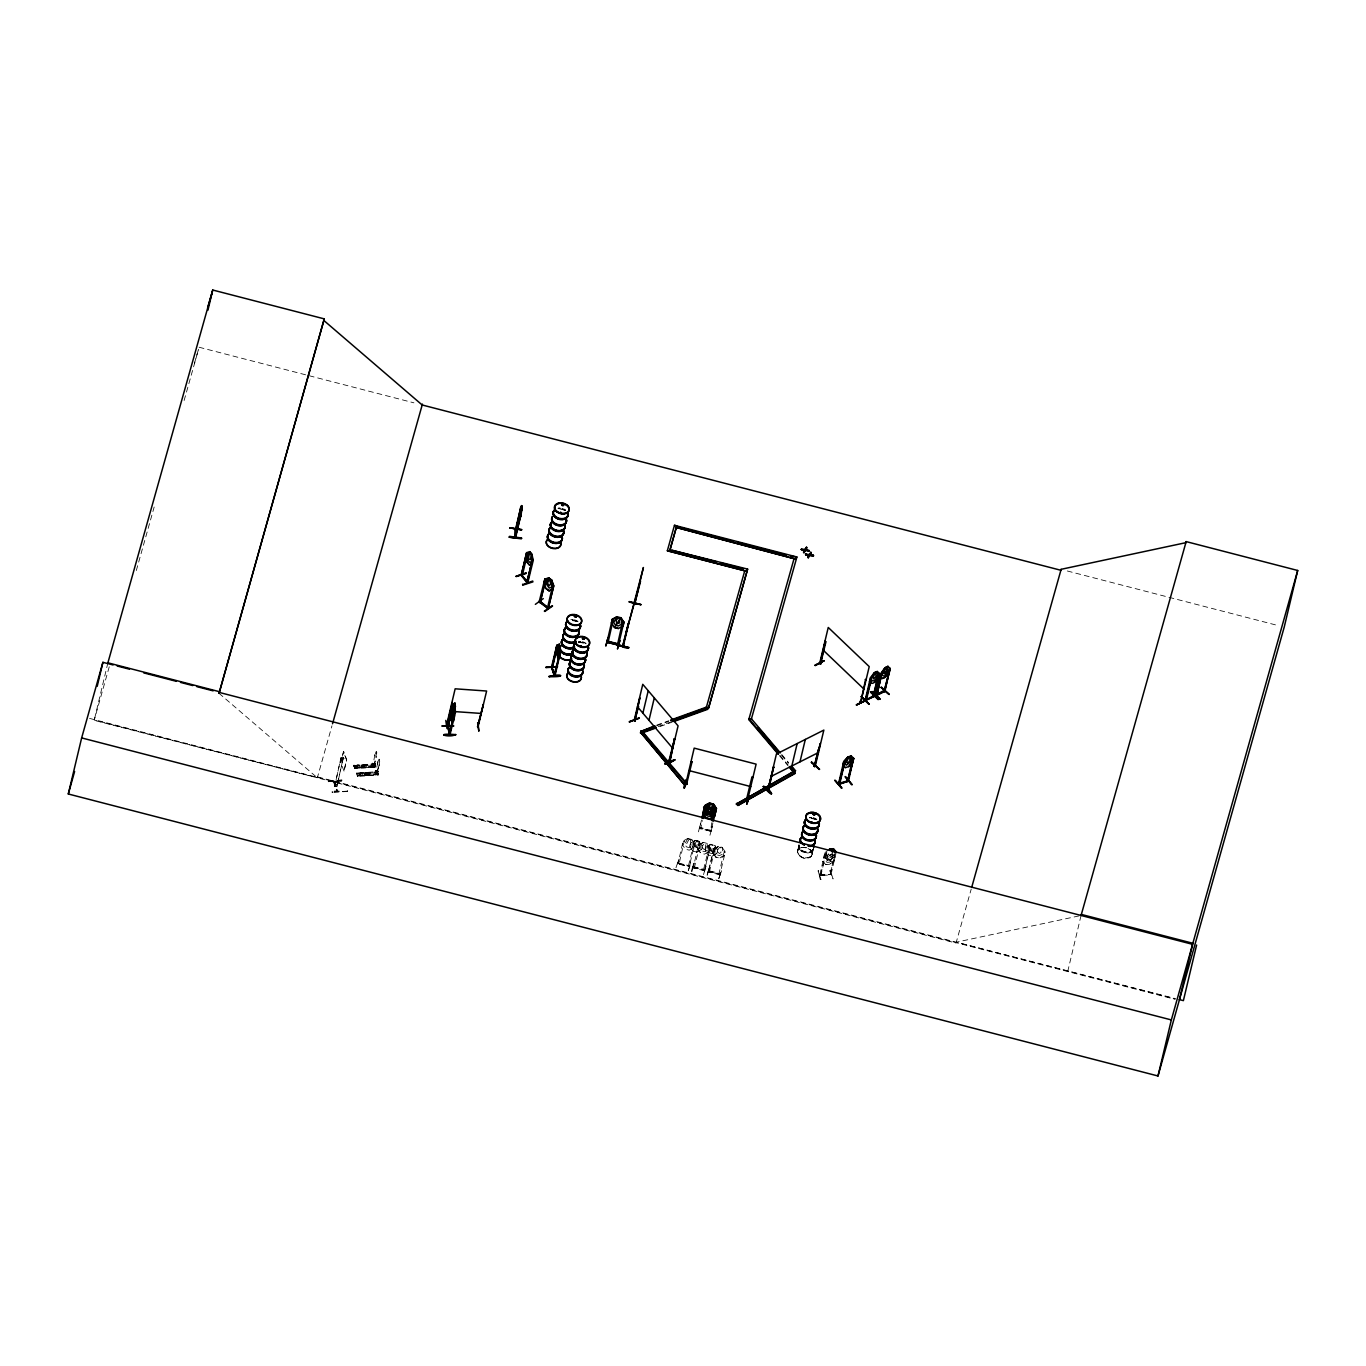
<?xml version="1.0" encoding="UTF-8"?>
<svg xmlns="http://www.w3.org/2000/svg" width="1366" height="1366" viewBox="0 0 1366 1366"><rect width="100%" height="100%" fill="white"/><g stroke="black" fill="none" stroke-linecap="round" stroke-linejoin="round"><path stroke-width="0.75" stroke-dasharray="5 3.75" d="M374.847 765.609C373.925 762.245 374.421 764.499 375.189 764.14M354.682 768.324L375.343 766.924C376.726 764.875 372.611 765.062 373.242 766.924L372.457 763.116L375.001 763.901M377.204 772.371L378.058 771.38L377.836 773.412M353.657 765.541L374.404 763.714L375.343 766.787L354.75 768.051M377.955 771.38L377.409 771.449M374.677 755.637L374.967 754.425M374.882 754.971L373.123 763.918M376.265 757.686L376.299 756.354M376.743 753.366L376.589 751.761M377.682 771.91L376.914 771.466M377.648 773.429L377.921 770.902L377.34 772.558L356.697 774.215L356.355 773.241L358.643 772.866L359.668 775.717M379.082 765.489L379.714 761.169M379.27 764.84L378.843 766.463M798.751 845.247L799.059 848.235M798.7 847.074L798.82 845.674M812.241 854.638L811.08 850.42L808.143 848.235M376.811 771.978L377.819 771.551M714.879 849.089L713.65 848.901L708.442 871.867L713.769 849.054L713.257 845.52M377.784 762.245L375.923 771.722M365.149 774.163L366.395 774.095L365.559 773.207M107.897 662.817L94.186 720.36L317.339 777.783L331.955 725.824M328.352 781.779C327.02 779.44 341.483 782.82 343.583 780.635M333.287 781.42L337.163 791.426M340.954 757.72L334.619 786.577L336.839 786.423L343.327 757.549L340.954 757.72L334.619 786.577M343.327 757.549L336.941 786.475L334.55 786.645L334.687 784.46L336.975 784.238L337.265 785.074L334.892 785.245M340.902 760.008L340.595 759.172L343.276 759.837L340.902 760.008L341.244 758.54L344.283 758.659M344.027 771.073L340.732 762.57L343.634 751.351L346.708 759.872L344.027 771.073L346.469 759.889L343.395 751.368M343.634 751.351L340.732 762.57M328.284 780.891L343.412 780.225M347.442 790.641C349.064 792.98 334.072 789.582 332.211 791.785M374.523 764.926L353.896 766.411L353.743 765.216L355.826 765.062L356.85 767.897M357.175 765.148L359.326 764.806L360.351 767.658M358.251 767.794L357.226 764.96M357.568 775.854L378.143 774.727M361.187 764.687L362.161 767.726L361.187 764.687L363.288 764.533L364.261 767.572L363.288 764.533M359.992 772.968L362.127 772.627L363.151 775.461M363.014 766.497L361.99 766.258L362.553 765.25M361.068 775.615L360.043 772.763M363.988 772.49L364.978 775.529L363.988 772.49L366.088 772.336L367.061 775.376L366.088 772.336M374.523 764.738L375.104 763.099L375.018 765.592M375.479 765.592L354.375 767.692L375.155 766.224L375.377 767.231L354.716 768.631L353.743 765.216M375.257 770.919L377.426 770.987L375.257 770.919L376.043 774.744C375.633 772.678 379.526 772.849 378.194 775.034L357.516 776.434L356.543 773.019M377.358 770.783L377.306 772.405M377.921 770.902L377.528 772.541L356.68 774.163L356.492 773.224L378.536 771.534M378.297 773.395L357.294 775.581M694.816 844.051L691.811 839.407L687.883 838.383L683.12 841.029L677.946 863.91L678.27 862.646L679.022 864.097L684.246 840.944M695.465 840.414C699.973 840.227 703.866 845.434 701.578 849.55L696.848 852.111L692.921 851.086L689.915 846.442L690.769 842.873L695.482 840.329L699.426 841.354L702.431 845.998L704.378 843.266L705.641 843.59L705.18 850.489L708.203 855.048L712.164 855.97M687.883 838.383L691.777 839.492L692.152 846.203L694.15 848.969L696.694 849.618L699.751 848.166L703.183 842.481L698.402 845.008L693.228 867.905L693.552 866.642M689.267 866.42L688.071 866.488L688.584 865.327L689.42 866.488L677.843 863.807L689.335 866.778M688.43 870.21L690.633 862.578M696.711 841.234L694.662 844.017L689.181 866.761M690.65 862.168L688.259 870.637L691.145 862.749M694.833 843.966L693.518 844.051L694.645 844.034L693.962 847.603L689.249 850.164L685.305 849.14L682.3 844.495L683.154 840.944L684.4 841.285M698.402 831.826L700.502 824.261M701.509 820.01L699.58 828.564L700.656 828.735L702.483 820.556M693.535 863.432L691.999 871.149M694.304 868.093L699.768 844.991M711.84 822.639C709.33 834.336 715.528 831.621 699.563 827.591M706.171 846.903L705.317 850.489L708.203 855.048M712.232 826.754L710.115 835.224M712.898 822.913L711.071 831.091M709.022 847.398L703.353 870.466L703.61 869.322L704.89 869.664M705.966 866.181L703.712 874.599M696.677 841.319C701.236 842.429 694.628 849.071 703.149 842.361L707.093 843.385L710.081 848.03L704.361 870.774L709.842 848.303L711.993 845.178L713.24 845.605M707.246 875.128L709.398 867.581M709.347 872.054L714.913 849.242M709.517 872.054L709.774 870.91L708.493 870.637M714.708 849.191L713.769 849.054L718.414 846.459L722.307 847.364L722.665 854.091L719.592 855.543L717.065 854.894L715.05 852.128L714.708 845.298L710.764 844.29L706.017 846.92L710.815 844.393L714.674 845.383L717.577 849.942L716.74 853.443L712.147 856.055L716.894 853.426L717.731 849.857L714.708 845.298M718.772 874.513L724.185 851.616M722.187 847.518L725.329 851.923L719.831 874.735L719.899 873.489L709.791 870.962M721.641 870.705L718.926 878.167M797.59 850.967L798.803 845.776A7.479 5.191 13.4 0 0 805.599 852.845A7.479 5.191 13.4 0 0 813.402 848.166M811.609 855.936L813.282 849.515M818.08 871.03L820.949 879.636L818.2 870.637M819.924 874.342L830.955 874.564L819.634 875.213L819.839 874.36M834.302 860.7L829.623 864.456L825.696 864.558L822.742 861.297C821.495 856.533 835.429 849.242 823.578 857.746M830.87 859.47L835.548 855.714L830.87 859.47L826.976 859.675L823.971 856.311L824.91 852.691L826.106 853.033L820.881 875.452L819.515 875.213M824.962 852.777L819.6 875.521L830.955 874.957M819.856 875.538L829.965 874.394M826.123 852.333L820.522 875.111M826.823 852.589L826.174 855.253L828.155 857.25L830.682 857.114L833.721 854.86M829.657 870.501L833.072 878.953L830.306 870.466M835.189 852.247L829.965 875.043L834.797 854.587M828.308 854.074L824.979 860.341L826.959 862.322L829.469 862.185L832.509 859.948L832.048 853.784L835.019 857.182L834.182 860.665L829.555 864.268L825.73 864.661L822.742 861.297M836.231 852.196L830.887 875.008C830.374 873.933 830.75 872.976 830.835 874.599M1067.717 971.533L1081.069 915.459M373.806 765.814L376.333 758.215M373.96 765.797L376.828 752.034M378.467 766.804L376.606 773.617L378.826 766.702M700.587 823.783L698.231 832.184M710.952 831.057L699.375 828.411L710.866 831.331M700.792 828.155L699.785 827.284L711.071 830.528M709.842 830.46L711.037 830.169M709.944 835.241L712.301 826.771M109.246 666.796L94.254 720.053L956.029 943.069L971.226 889.061M136.31 570.527L154.17 507.025M184.12 400.511L198.531 349.286M678.987 859.146L675.999 867.461L678.851 859.487M677.946 863.005L679.158 863.517M687.883 838.587L684.554 844.171L686.569 846.937L689.113 847.586L692.169 846.135M689.062 839.373L690.359 839.612L690.872 842.976M689.898 846.527L692.921 851.086M690.855 843.027L695.482 840.329M697.719 848.474L700.587 853.118L704.514 854.143L709.244 851.581M691.35 871.406L693.587 863.397M696.848 852.111L701.492 849.396M694.201 863.158L691.862 871.474M691.913 871.61L694.252 863.124M694.184 868.059L694.543 866.932L703.524 869.613M707.093 843.385L707.434 850.147L709.432 852.913L711.976 853.579L715.033 852.128M710.764 844.29L708.066 847.483M693.433 867.034L704.668 869.561M703.524 874.616L705.932 866.146M709.295 867.478L706.99 875.504L709.466 867.103M717.731 849.857L719.592 847.244L720.855 847.569L720.992 852.486L719.438 853.545L717.201 851.513M715.801 857.097L712.796 852.452L715.801 857.097L719.728 858.121L724.458 855.56M718.755 878.594L721.641 870.757M718.875 878.56L721.111 870.501M194.382 363.424L198.514 349.269M376.282 751.368L375.326 753.673M377.921 761.818L377.665 764.123M375.36 763.987L374.916 763.116L374.711 764.738L353.879 766.394M378.041 771.807L377.733 770.919M812.719 850.642L813.333 849.396M813.555 849.106L811.763 851.496M363.629 766.138L362.741 766.65M364.824 773.276L365.115 774.334M379.082 759.172L377.767 761.835M689.096 839.287L686.705 843.556L688.942 845.588L690.513 844.53M820.317 879.653L818.251 870.637M692.784 843.539L695.499 840.517M715.682 849.464L718.362 846.339L713.615 848.986M810.482 856.977L811.575 855.936C802.013 865.668 788.592 844.905 806.281 847.569A7.462 5.174 13.4 0 0 797.624 852.435A7.462 5.174 13.4 0 0 808.467 857.506A7.462 5.174 13.4 0 0 809.731 849.089M832.065 853.852L829.264 855.372L828.308 854.057L832.167 853.784L834.985 857.08M829.521 849.003L824.825 852.76L826.106 853.033M709.979 829.947L709.774 830.767M679.244 863.244L689.54 865.959M698.094 846.561L696.523 847.62L694.287 845.588M705.778 848.508L704.224 849.567L701.987 847.535M713.376 850.523L711.806 851.581L709.569 849.532M724.356 855.406L719.694 858.019L715.835 857.011M707.434 850.113L704.378 851.564L701.834 850.916L699.836 848.149M677.809 863.483L689.489 865.651M693.279 866.659L694.338 866.881M693.091 867.478L704.549 870.415M704.463 870.74L693.16 867.82M708.305 871.457L719.916 874.462M708.425 870.91L719.916 873.881M362.127 765.506L363.595 765.967M364.927 773.327L366.31 773.617M656.858 725.039L668.742 720.753M656.687 725.739L668.572 721.453M658.139 726.558L670.04 722.255M659.966 726.541L671.85 722.255M1078.986 915.92L956.285 942.198L1175.323 998.563M365.371 773.054L364.79 774.061M353.862 766.104L375.718 763.731M353.692 765.848L374.506 764.499M373.464 765.95L375.565 765.814M356.475 773.6L377.255 771.841L378.143 774.59L357.329 775.888L377.955 774.044L378.16 774.966L377.836 774.027M356.509 773.668L377.323 772.302M376.282 773.771L378.382 773.617M328.181 781.301L343.515 779.747M347.613 791.119L332.092 792.195L347.493 791.512M830.835 859.368L826.976 859.675M375.018 766.224L375.36 767.197M357.192 775.495L357.55 776.503M719.592 874.718L708.339 871.764M1067.324 570.988L1278.013 625.526M199.094 347.237L413.915 402.833M683.273 841.097L684.315 841.371M709.927 848.013L708.8 848.03L709.842 848.303M679.175 862.971L678.151 863.09M317.595 776.913L1175.238 998.87M89.558 718.396L1175.119 999.331M700.707 828.411L700.809 827.608M693.808 843.761L688.276 866.539M219.055 693.313L317.339 777.783M827.045 859.573L824.108 856.277M781.728 754.51L788.626 762.638M781.574 755.21L788.455 763.338M779.832 755.21L788.097 764.943M779.662 755.91L787.943 765.643M697.582 848.474L700.673 853.05M379.304 759.359L379.577 760.862M373.123 763.474L374.147 766.326M375.94 771.278L376.948 774.129M372.901 763.577L373.925 766.428M375.701 771.38L376.726 774.232M336.941 786.475L334.26 785.809L334.55 786.645M699.307 841.507L700.399 845.503M809.56 817.517A7.479 5.191 13.4 0 1 811.455 817.466M813.368 817.79A7.479 5.191 13.4 0 1 816.817 819.395M811.284 818.08A7.581 5.259 13.4 0 1 816.714 820.027M809.44 817.807A7.581 5.259 13.4 0 1 811.353 817.756M813.316 818.08A7.581 5.259 13.4 0 1 816.783 819.702M811.199 818.507A7.479 5.191 13.4 0 1 814.956 819.48M813.47 849.191A7.581 5.259 13.4 0 1 804.711 852.35A7.581 5.259 13.4 0 1 798.786 845.383M808.04 848.508A7.479 5.191 13.4 0 1 809.457 857.489A7.479 5.191 13.4 0 1 797.642 853.255A7.479 5.191 13.4 0 1 806.213 847.842M813.538 848.491A7.479 5.191 13.4 0 1 804.881 851.616A7.479 5.191 13.4 0 1 799.042 844.734M813.555 848.867A7.581 5.259 13.4 0 1 804.779 852.043A7.581 5.259 13.4 0 1 798.871 845.076M570.834 619.635A7.479 5.191 13.4 0 1 572.713 619.601M574.642 619.908A7.479 5.191 13.4 0 1 578.074 621.513M572.627 619.874A7.581 5.259 13.4 0 1 578.057 621.837M572.474 620.625A7.479 5.191 13.4 0 1 576.213 621.598M572.542 620.198A7.581 5.259 13.4 0 1 576.35 621.188M578.757 641.542A7.479 5.191 13.4 0 1 580.652 641.508M582.565 641.815A7.479 5.191 13.4 0 1 585.997 643.42M578.569 642.157A7.581 5.259 13.4 0 1 585.912 644.052M578.638 641.832A7.581 5.259 13.4 0 1 580.55 641.781M582.497 642.105A7.581 5.259 13.4 0 1 585.98 643.745M578.518 642.583A7.479 5.191 13.4 0 1 584.153 643.506M558.284 508.084A7.462 5.174 13.4 0 1 560.162 508.032M563.902 509.006A7.462 5.174 13.4 0 1 565.507 509.962M559.923 509.057A7.479 5.191 13.4 0 1 565.268 510.986M558.079 508.681A7.581 5.259 13.4 0 1 559.992 508.63M561.938 508.955A7.581 5.259 13.4 0 1 565.422 510.577M558.165 508.357A7.581 5.259 13.4 0 1 560.077 508.306M562.024 508.63A7.581 5.259 13.4 0 1 565.507 510.269M334.038 780.908L337.675 791.785L334.038 780.908M332.211 791.717L332.262 792.604L332.211 791.717M827.472 857.575L827.096 859.129L829.316 860.375L830.852 858.941L830.733 854.399L827.472 857.575M698.555 844.991L699.512 845.622L698.555 845.076M724.082 851.735L725.056 852.282L724.082 851.735M831.279 861.365L829.025 859.334L825.713 861.741L828.462 858.855L827.096 856.277L829.213 858.292L832.44 856.004L829.777 858.804L831.279 861.365M698.607 849.345L696.318 846.425L692.972 847.979L695.755 845.742L694.372 842.549L696.506 845.383L699.768 843.949L697.087 846.1L698.607 849.345M713.889 853.306L711.601 850.386L708.254 851.94L711.037 849.686L709.654 846.493L711.788 849.328L715.05 847.893L712.369 850.062L713.889 853.306"/><path stroke-width="1.5" d="M521.146 514.06L515.17 537.538L521.932 507.503M539.485 601.245L540.27 602.047M540.509 601.518L539.758 600.955L547.578 607.682L552.803 585.058M509.45 537.162C546.793 540.816 484.196 534.277 521.283 538.819M515.409 529.24L515.136 537.419M515.358 536.718L515.563 529.479L515.648 537.572L521.095 513.753L521.966 505.966L521.197 506.837C522.375 498.949 519.2 531.05 521.846 508.852M515.614 529.154L515.887 530.11L520.788 506.803M515.204 536.684L515.75 536.07M520.361 510.269L519.456 519.49L520.941 514.316M521.573 529.974L509.757 527.874L521.675 529.496M455.117 704.736L453.802 708.391L454.349 717.577L453.495 721.146L451.907 721.846L451.668 712.591M452.709 707.451L452.351 713.872L452.59 707.451M455.271 712.42L454.895 703.2L455.424 712.506L449.943 734.942L448.304 725.653M557.652 645.794L559.206 644.189L560.265 653.494M549.149 676.785C558.643 672.721 569.502 677.212 549.149 676.699M549.03 676.255L560.47 675.607M453.222 715.408L452.914 719.762L453 715.442L452.009 715.647L453.017 714.418M448.287 725.551L447.604 726.456L453.051 704.036L455.015 703.336L453.239 708.1L453.546 713.94L454.468 713.718M447.792 725.739L448.082 726.507M449.346 734.071L450.217 734.02L449.448 733.252M559.087 644.206L559.855 652.026L559.223 654.69L558.045 654.929L557.243 649.106L559.206 644.342M623.681 644.957L623.237 646.46L628.736 623.237M561.255 513.001L560.35 512.438L561.238 512.762M560.401 512.557L560.333 513.223M560.982 513.138L560.828 512.335M562.263 505.164C562.007 502.346 561.289 507.076 563.68 505.437M573.754 624.672L572.747 624.706M574.249 616.425L574.762 615.742M574.369 616.134L576.008 617.108M574.71 616.903L575.615 615.69L575.786 616.971M577.135 664.132L577.545 664.115M580.823 645.913L581.318 646.767L581.25 645.759M581.745 646.477L581.062 645.742M582.377 638.759L582.923 637.956M583.914 638.212L584.136 638.52M583.965 639.168L583.931 638.52M813.111 814.016L814.751 814.99L813.453 814.768M814.734 814.495L814.187 814.904M509.467 536.804L521.317 538.324M509.569 536.343L521.385 537.965M455.698 734.601C432.407 732.739 449.277 738.408 455.698 734.515M453.888 716.125L455.322 705.676M613.232 619.481L608.126 642.191M622.64 621.786L617.449 644.906M839.868 783.538L838.587 783.418L847.569 780.874M843.846 761.767L844.956 761.733L838.622 784.511L839.339 783.879M847.313 781.113L848.713 780.31L847.501 780.293M838.724 784.477L848.423 781.113L853.613 758.25L847.688 781.472M881.804 672.431L876.921 695.311L882.043 672.533L880.404 676.443M521.897 508.425L520.48 514.401M515.648 537.419L515.819 536.667M820.642 663.432L819.976 663.364C820.744 660.751 821.564 665.874 819.651 663.517L828.24 627.455L869.237 666.608L860.614 702.722L865.6 679.414M819.771 662.732L820.949 663.278M860.597 702.653C860.597 702.226 860.17 700.041 860.973 702.466M1192.86 943.274L1081.326 914.417L1081.069 915.459L1186.166 541.602L1297.7 570.476L1192.86 943.274L1179.251 1000.407L1157.992 1075.981L68.3 793.987L81.653 737.913L102.911 662.322L113.122 664.969M97.191 686.347L102.911 662.322M207.939 310.184L212.737 290.019L324.271 318.876L219.055 693.313L324.271 318.876M442.14 725.841L453.836 725.944L442.038 726.149M446.989 728.539L445.777 720.377M452.402 702.175L447.297 724.322M446.989 724.509L446.784 723.707M453.427 703.9L447.894 727.327L453.427 703.9L455.032 703.2M447.826 727.207L453.819 704.549M449.243 734.157L454.69 711.635M450.097 733.337C447.894 730.793 446.802 717.85 449.807 734.105M509.842 527.857L521.607 529.803M515.375 529.94L520.77 507.554M515.887 530.11L521.351 506.735M477.639 722.665L478.834 731.22L477.98 722.699M477.571 727.088L483.342 704.361L477.537 726.712M446.631 724.919L455.151 688.805L486.62 691.025L477.98 727.156L478.254 725.961M526.03 573.071L515.921 576.332L525.978 573.088M526.917 552.581L521.146 575.393L526.525 552.854L527.191 562.365L529.41 565.012L532.177 564.021M522.119 575.854L521.675 574.266M526.525 552.854L521.641 575.94M522.171 575.974L527.635 553.162M522.58 584.682L532.706 581.028L532.911 581.882L522.854 585.126L522.649 584.272M526.695 582.445L532.638 559.479L526.73 582.326M532.074 559.906L527.361 583.128L526.935 581.506M535.352 604.353L543.258 598.615M539.331 601.074L539.28 602.065M540.321 601.808L539.963 602.611L545.649 579.935M540.133 602.628L545.819 579.611M544.317 611.131L552.223 605.719M547.083 607.768L547.373 607.136M547.544 606.76L548.073 608.502L553.811 585.809L551.676 580.055L548.569 577.869M553.691 585.775L548.329 608.314L539.399 601.706M545.802 667.325L557.533 666.557L546.058 667.308M560.077 652.675L554.494 675.948L551.42 667.513L556.867 645.094L552.291 668.162M551.744 668.264L557.243 644.923M557.738 645.555L552.223 668.162M554.698 674.394L554.101 675.094L559.94 652.641L559.411 657.046L557.687 657.609M554.374 675.777L551.966 667.786L554.955 675.897L560.214 653.409M608.007 638.007L605.923 645.572M611.405 622.981L612.241 619.413L616.988 616.766L620.932 617.756L623.938 622.384L623.101 625.952L618.371 628.514L614.427 627.523L611.558 622.896M617.056 645.298L628.787 647.894L606.982 642.276L612.275 619.327L616.988 616.766L613.675 622.555L615.69 625.304L618.235 625.952L621.291 624.484L621.923 621.82L620.932 617.756L614.461 627.421L618.371 628.514M606.897 642.225L607.153 641.081L608.109 641.661M607.904 642.515L608.365 641.678L618.713 644.308M607.119 642.276L628.906 647.433C623.733 650.216 614.82 640.364 618.422 645.162L623.835 622.298L620.847 617.842M619.805 640.944L617.569 648.526M629.231 602.047L640.978 604.557L629.333 601.569M622.691 646.169L643.403 567.505L634.729 603.789M628.343 623.135L622.879 645.537M634.592 604.37L640.552 581.233M667.342 550.754L747.014 571.364L667.342 550.754L674.462 525.312L796.907 557.004L790.624 556.133M674.462 525.312L676.716 525.91L669.596 551.335L676.016 528.505M670.04 549.781L747.629 569.11L708.476 708.442L706.222 707.861L670.552 720.736M629.402 722.016L639.288 717.953L629.47 721.538M634.9 719.472L634.165 720.48L642.771 684.315L678.082 725.858L669.442 761.972L674.565 738.665L668.862 761.323C669.34 757.874 671.082 764.362 669.016 760.316M634.849 719.489L634.866 721.146L639.869 697.804L634.695 720.275M638.605 706.376L634.627 721.026M642.891 713.154L648.235 690.735M685.903 783.435L686.432 784.221L684.52 784.904L640.569 732.261L642.464 731.578L686.961 783.657M656.004 727.976L642.14 732.979L640.842 731.459L654.877 725.756M642.14 732.979L642.464 731.578M648.97 720.309L654.297 697.872M674.565 738.665L670.125 761.016M674.719 759.667C667.667 765.899 656.5 765.165 674.753 759.769M684.52 784.904L640.569 732.261M684.417 788.011L686.705 779.525L684.332 787.909M686.62 784.05L685.698 784.289C685.134 781.847 688.43 783.606 686.5 784.494L692.067 761.733L690.94 761.75L692.067 761.733M673.831 721.538L707.503 709.381L706.376 707.161L708.647 707.742L747.629 569.11M707.503 709.381L706.376 707.161L670.723 720.036M744.76 570.783L706.222 707.861M702.892 813.385L703.763 809.748L708.493 807.169L705.146 813.06L707.161 815.809L709.705 816.458L712.762 814.99L712.42 808.177L715.46 812.719L714.589 816.356L709.825 818.832L705.932 817.927L703.046 813.299M701.919 818.251L704.873 805.633L709.5 803.191L713.411 804.011L716.45 808.552L715.579 812.189L710.849 814.768L706.922 813.76L703.9 809.133C702.363 805.257 707.332 806.35 704.907 805.735M702.961 818.524L706.068 805.616M712.249 820.881L715.238 808.365L716.296 808.638M713.308 821.137L716.313 808.552M796.907 557.004L751.232 719.506L748.978 718.926L751.402 718.806L780.362 752.888M749.319 720.206L751.402 718.806L749.319 720.206L778.279 754.288M794.039 558.677L748.978 718.926M789.48 766.565L795.029 773.515L737.947 805.445L736.359 804.079L795.524 770.748L791.392 765.882M737.947 805.445L795.2 772.815M804.984 549.439L804.608 550.413L801.227 549.542L804.984 549.439L806.521 547.203L805.718 550.054L809.167 550.925L805.82 549.593L803.942 552.752L804.728 549.935L801.347 549.081M803.942 552.752L805.564 550.071L809.27 550.447M747.783 799.076L747.646 800.237L746.382 799.947L751.898 777.237L752.956 777.493L751.898 777.237M801.227 549.542L804.881 549.917L806.521 547.203M808.911 555.467L805.633 554.135L809.287 554.511L808.245 557.806L809.867 555.142L813.453 555.979L809.748 555.603L810.123 554.647L813.573 555.501M746.775 803.669L748.892 798.239M748.841 798.171L746.775 804.096L749.422 796.241M806.025 555.194L805.633 554.135M807.716 557.174L809.014 554.989L806.145 554.733M808.245 557.806L807.818 556.713M810.806 552.257L811.233 553.367L810.806 552.257L809.167 554.972L805.53 554.596M813.453 555.979L813.06 554.92M768.699 789.702L773.668 766.992L767.777 790.146L772.268 772.883M768.358 788.575L767.641 789.053L768.802 788.899M763.218 786.543C778.876 803.959 768.563 785.365 763.167 786.628M815.263 665.584L824.313 660.666L814.887 665.157M791.836 765.967L797.181 743.548M793.612 771.431L736.359 804.079M820.146 663.398L825.32 640.927L820.437 664.252L826.003 641.593M789.309 767.265L793.458 772.131L795.524 770.748M799.981 761.852L805.325 739.433M811.302 762.33L819.634 769.348L811.78 762.091M814.631 766.582L818.132 749.763M814.597 766.548L815.4 765.404M814.119 766.224L820.334 743.463L814.529 766.565M835.275 780.447C855.116 804.079 820.949 764.636 841.849 787.823M871.354 677.126L865.6 700.638L856.414 704.89L865.515 700.058M853.682 758.335L851.155 755.842L847.808 757.003L843.659 761.699L842.873 765.336M847.91 757.157L843.727 761.784L838.4 784.238L848.406 781.147M838.895 784.511L839.595 783.077M839.578 784.272L844.956 761.733M878.611 673.575L873.062 696.489L874.342 696.301L865.156 700.348L870.398 677.843L874.155 672.84C880.626 667.65 877.296 681.241 872.703 680.951L871.252 679.79M870.501 677.912L871.593 677.775L865.361 700.434M856.499 704.873L866.232 700.331L865.993 699.102M866.471 699.58L865.259 699.494L866.317 700.263L871.884 677.126L874.189 672.909L877.228 671.543M852.691 758.335L847.586 781.437M878.184 699.665L870.518 691.999M871.952 691.896C896.284 714.316 854.809 676.682 879.328 699.392M835.343 851.872L836.231 852.196L833.294 848.798L834.353 852.196M851.752 784.391L845.281 776.554L852.196 784.665M870.774 678.168L869.459 681.429C873.164 688.72 881.036 673.336 878.765 674.258L873.335 696.728L874.53 695.431L873.762 695.857M874.001 695.96L879.362 673.438L878.765 674.258M879.584 673.865L874.308 696.353L856.414 704.89M876.989 694.099C872.071 698.47 887.012 687.508 884.656 691.008L890.017 668.367L884.912 691.384L876.135 695.687L882.316 672.789M876.067 695.67L881.497 673.199M878.201 699.324L870.466 691.981M881.002 687.44L889.249 694.509L881.497 687.2M890.256 668.845L884.178 691.742L884.041 690.598M884.024 691.708L889.915 668.452M888.907 694.287L881.138 687.32M1186.166 541.602L1185.91 542.661L1060.955 569.349M1157.992 1075.981L1171.345 1019.924L1192.603 944.333L219.294 692.442M1196.616 945.033L1183.383 1000.629L1179.456 999.622M1297.7 570.476L1284.211 627.131L1179.37 999.929M617.244 644.581L617.039 645.401M605.838 646.05L608.092 637.546M613.471 619.754L612.275 619.327L613.436 619.618M619.464 618.064L618.217 617.654L616.203 620.352L616.783 623.63L619.635 622.896L619.481 617.978M617.739 643.727L607.324 641.081M617.466 649.004L619.771 640.517M622.794 646.289L623.63 644.889M683.768 787.858L686.022 779.781M703.746 809.833L708.527 807.289M713.411 804.011L713.786 810.721L710.713 812.189L708.169 811.541L706.154 808.792L709.483 803.003L704.736 805.667M709.5 803.191L713.342 804.079L716.433 808.638M705.932 817.927L709.859 818.934L714.606 816.27M710.679 803.993L711.976 804.215L712.489 807.579L710.542 810.209L708.305 808.177L710.696 803.891M709.535 814.46L711.105 813.402L710.986 808.399M710.832 814.563L715.596 812.104M715.238 808.262L716.45 808.552M715.442 812.804L712.352 808.245L708.51 807.374M685.698 784.289L694.184 748.124L756.115 764.14L747.492 800.22L746.365 799.913L747.578 799.878M746.502 799.315L747.817 799.042M748.927 795.61L746.724 804.062M68.3 793.987L74.618 771.5M212.737 290.019L107.897 662.817L219.431 691.691M332.536 723.775L422.435 404.097M626.038 632.663L638.059 589.924M971.789 887.029L1061.126 569.4L1060.87 570.271L422.179 404.985L323.896 320.515M207.632 307.811L212.345 291.641M552.427 667.53L551.693 666.608L552.018 667.547M522.068 506.12L520.463 516.416M844.666 761.118L839.339 783.811M526.815 552.615L529.854 551.659L531.955 554.34L533.201 560.538L527.72 583.009L521.385 574.471M527.925 582.087L527.447 581.438M634.9 602.713L634.609 604.284L634.78 603.43M813.009 814.085L814.631 813.709M812.497 822.554L811.37 822.469M813.538 814.341L814.819 814.051M848.815 757.157L846.63 762.126L847.398 763.133L849.857 761.016L849.908 756.781L848.901 757.242M771.449 793.595L763.611 786.287L771.5 793.629M859.863 702.039L860.443 700.946M879.772 699.119L872.02 691.794M879.841 698.794L872.106 691.486M861.4 696.455L869.049 704.19L861.365 696.848M767.59 789.736L768.529 788.609M847.825 757.071L844.751 763.799L846.391 765.165L851.24 761.545L851.086 755.944M635.07 604.37L635.48 602.799M803.413 552.12L804.608 550.413M805.82 549.593L807.05 547.834M811.336 552.889L810.004 555.108L812.958 555.381M549.559 579.133L547.459 582.992L549.098 585.843L550.754 583.606L549.474 579.201M881.138 672.96L884.878 667.837L887.9 666.318L890.103 668.452M882.487 678.458C886.568 678.219 894.081 664.679 885.356 676.99L882.334 678.492L880.216 676.443M874.718 682.027L878.509 677.092M852.828 761.886L848.679 766.599L845.264 767.675M848.679 766.599L852.76 761.801M629.367 721.863L639.134 718.277M548.671 577.938L545.751 583.026L549.132 588.029L551.608 587.363L551.608 580.106L548.637 577.818L544.727 579.218M520.207 518.739L519.473 519.353M562.382 505.266L562.69 504.156M576.042 617.261L576.213 616.134M576.264 617.142L576.042 616.015M582.855 637.734L582.855 638.742M813.504 814.085L814.358 813.573M551.693 666.796L554.903 675.794M814.187 766.292L815.348 766.087M815.212 766.224L823.852 730.093L776.4 754.032L767.948 790.077M875.896 695.362L884.656 691.008M873.472 696.148L874.172 695.226M746.639 798.803L746.485 799.93M543.89 582.787L544.914 579.269L545.768 579.918M543.992 582.821L546.024 588.541L549.047 590.778L552.957 589.378L549.012 590.658M551.676 580.055L553.315 585.997M546.024 588.541L549.047 590.778M552.581 606.043L544.829 611.473M773.941 767.248L772.883 767.402M563.236 505.403L563.799 504.6M584.153 638.912L582.462 638.639M812.258 822.178L811.575 822.161M771.056 776.451L818.507 752.512M887.985 666.386L884.878 667.837L882.624 672.123L881.992 674.787L883.409 675.931L884.656 675.982L887.832 671.85L887.917 666.506M880.643 674.65L889.59 670.16M815.212 665.447L823.818 660.717M866.3 680.08L865.293 679.568M876.938 694.338L884.161 691.128M876.067 672.396L873.352 676.409L873.659 678.868L875.913 676.529L876.135 672.482M873.198 695.892L866.078 699.904M452.351 708.971L453.819 708.271L454.417 711.225M452.385 713.82L452.983 716.757L454.571 715.938M451.924 721.709L453.478 721.009M685.664 783.896L686.688 784.118M747.851 799.417L746.792 799.195M675.163 739.365L674.223 738.784M640.842 731.459L654.707 726.456M640.398 732.961L656.158 727.275M672.021 721.555L707.673 708.681M684.69 784.204L686.586 783.521M852.862 759.001L853.767 758.676L847.62 780.635M847.535 780.208L848.388 780.02M714.93 806.281L710.457 807.767L707.11 804.284M531.801 554.425L529.735 551.693L527.378 556.662L528.215 560.504L529.581 562.229L531.459 561.853L531.903 554.391L532.638 560.606M527.191 562.365L529.41 564.875L532.279 563.987M526.286 573.379L516.228 576.623M521.966 575.496L527.156 581.54M453.256 718.789L452.334 719.011L452.044 713.189L453.939 708.271M562.758 505.198L563.612 504.703L562.468 504.122M583.555 638.929L582.872 638.503M811.387 762.228L819.241 769.485M559.309 645.742L558.335 652.658L559.633 646.681M561.819 644.906A7.581 5.259 13.4 0 0 560.128 647.194L560.384 653.477L559.548 652.658M556.389 648.474L557.687 657.746M556.423 648.543L556.713 654.826M545.939 667.615L557.413 666.847M836.368 852.06L833.38 848.713L829.555 849.089M829.504 849.003L833.38 848.713M830.716 849.481L831.979 849.413M582.958 637.598L583.299 637.734M835.172 852.145L836.231 852.094M547.339 607.58L548.193 608.143M548.107 607.614L540.543 601.86M455.493 706.137L449.534 734.925L447.707 726.456M451.275 718.943L452.026 721.846M845.281 776.913L851.752 784.75M449.807 711.242L481.276 713.445M522.017 575.257L521.897 574.403M805.462 550.549L809.167 550.925M629.265 601.877L640.893 604.831M686.637 784.443L685.698 784.238M704.583 806.264L716.279 809.235M710.952 808.484L709.688 808.16L707.673 810.858L708.254 814.136M706.939 813.675L710.883 814.665M678.595 527.122L696.916 531.869M700.997 532.928L733.593 541.363M737.657 542.422L786.543 555.074M672.072 550.293L716.894 561.904M720.975 562.963L743.377 568.751M688.84 770.544L750.771 786.577M117.203 666.027L129.463 669.186M143.754 672.892L176.419 681.344M180.5 682.402L192.76 685.578M196.841 686.637L213.164 690.855M81.653 737.913L1171.345 1019.924M547.834 608.399L539.143 601.894L544.812 579.167L545.375 580.123M527.174 582.975L521.197 575.376M736.53 803.379L738.118 804.745M822.913 649.892L863.893 689.027M877.211 671.355L879.448 673.523M634.405 719.643L635.241 720.975L634.217 720.463M758.13 727.634L778.808 751.966M791.221 766.582L795.354 771.449M749.49 719.506L778.449 753.588M637.444 706.734L672.738 748.295M641.013 730.759L686.432 784.221M845.332 767.555L842.993 765.267M702.909 813.299L706 817.858M831.945 849.328L832.44 852.299M817.602 830.528A7.479 5.191 13.4 0 1 808.843 835.002A7.479 5.191 13.4 0 1 803.618 826.908M817.414 828.769A7.581 5.259 13.4 0 1 809.884 834.916A7.581 5.259 13.4 0 1 803.601 826.498M815.997 834.302A7.479 5.191 13.4 0 1 808.57 840.38A7.479 5.191 13.4 0 1 802.388 832.065M816.065 833.96A7.462 5.174 13.4 0 1 808.655 840.039A7.462 5.174 13.4 0 1 802.474 831.74M818.883 822.571A7.581 5.259 13.4 0 1 811.353 828.735A7.581 5.259 13.4 0 1 805.086 820.317M817.466 828.103A7.479 5.191 13.4 0 1 809.082 833.977A7.479 5.191 13.4 0 1 804.933 824.842M819.088 824.347A7.479 5.191 13.4 0 1 810.311 828.82A7.479 5.191 13.4 0 1 805.086 820.71M817.483 828.445A7.581 5.259 13.4 0 1 808.979 834.404A7.581 5.259 13.4 0 1 804.762 825.149M818.951 822.264A7.581 5.259 13.4 0 1 811.438 828.411A7.581 5.259 13.4 0 1 805.155 819.993M818.951 821.905A7.479 5.191 13.4 0 1 811.524 827.984A7.479 5.191 13.4 0 1 805.342 819.685M816.219 836.282A7.462 5.174 13.4 0 1 807.477 840.756A7.462 5.174 13.4 0 1 802.252 832.662M814.682 840.21A7.581 5.259 13.4 0 1 810.038 846.442M801.398 843.334A7.581 5.259 13.4 0 1 800.886 837.956M814.887 841.968A7.479 5.191 13.4 0 1 811.643 846.322M801.398 843.676A7.479 5.191 13.4 0 1 800.886 838.348M813.282 846.083A7.581 5.259 13.4 0 1 813.675 847.501M814.751 839.902A7.581 5.259 13.4 0 1 808.211 846.169M804.403 845.178A7.581 5.259 13.4 0 1 802.781 844.222M801.483 843.027A7.581 5.259 13.4 0 1 800.954 837.631M814.751 839.544A7.479 5.191 13.4 0 1 808.279 845.742M804.54 844.769A7.479 5.191 13.4 0 1 801.142 837.324M813.265 845.742A7.479 5.191 13.4 0 1 813.658 847.125M578.484 631.263A7.479 5.191 13.4 0 1 570.1 637.137A7.479 5.191 13.4 0 1 565.934 628.019M578.672 630.887A7.581 5.259 13.4 0 1 570.168 636.846A7.581 5.259 13.4 0 1 565.951 627.592M575.906 641.064A7.445 5.174 13.4 0 1 565.541 640.33A7.445 5.174 13.4 0 1 564.807 632.851M577.306 636.078A7.445 5.174 13.4 0 1 577.698 637.478M575.82 641.422A7.445 5.174 13.4 0 1 565.456 640.688A7.445 5.174 13.4 0 1 564.721 633.209M577.22 636.454A7.445 5.174 13.4 0 1 577.613 637.837M580.14 624.706A7.581 5.259 13.4 0 1 571.637 630.648A7.581 5.259 13.4 0 1 567.419 621.41M578.74 630.221A7.479 5.191 13.4 0 1 570.356 636.095A7.479 5.191 13.4 0 1 566.19 626.977M579.952 625.065A7.479 5.191 13.4 0 1 572.542 631.143A7.479 5.191 13.4 0 1 566.344 622.845M578.74 630.563A7.581 5.259 13.4 0 1 570.254 636.522A7.581 5.259 13.4 0 1 566.019 627.284M580.226 624.382A7.581 5.259 13.4 0 1 571.722 630.341A7.581 5.259 13.4 0 1 567.505 621.086M580.209 624.04A7.479 5.191 13.4 0 1 571.825 629.914A7.479 5.191 13.4 0 1 567.658 620.779M574.352 647.706A7.479 5.191 13.4 0 1 563.936 646.972A7.479 5.191 13.4 0 1 563.219 639.459M573.122 652.863A7.479 5.191 13.4 0 1 562.724 652.128A7.479 5.191 13.4 0 1 561.989 644.615M573.122 647.825A7.581 5.259 13.4 0 1 563.338 645.776A7.581 5.259 13.4 0 1 563.287 638.725M574.608 646.664A7.479 5.191 13.4 0 1 564.192 645.93A7.479 5.191 13.4 0 1 563.458 638.417M575.684 642.003A7.445 5.174 13.4 0 1 565.319 641.269A7.445 5.174 13.4 0 1 564.585 633.79M573.122 653.272A7.581 5.259 13.4 0 1 565.097 653.87A7.581 5.259 13.4 0 1 560.009 648.577M574.523 647.399A7.581 5.259 13.4 0 1 563.953 646.664A7.581 5.259 13.4 0 1 563.219 639.049M575.786 641.713A7.496 5.191 13.4 0 1 565.37 640.978A7.496 5.191 13.4 0 1 564.636 633.448M571.586 654.331A7.581 5.259 13.4 0 1 560.316 650.301M571.432 654.638A7.479 5.191 13.4 0 1 560.333 650.643M571.705 658.719A7.445 5.174 13.4 0 1 559.206 655.492M571.62 659.061A7.445 5.174 13.4 0 1 559.121 655.834M586.799 654.553A7.479 5.191 13.4 0 1 578.04 659.044A7.479 5.191 13.4 0 1 572.815 650.933M586.595 652.794A7.581 5.259 13.4 0 1 579.082 658.958A7.581 5.259 13.4 0 1 572.798 650.54M585.246 657.985A7.445 5.174 13.4 0 1 577.852 664.047A7.445 5.174 13.4 0 1 571.688 655.765M588.08 646.613A7.581 5.259 13.4 0 1 579.577 652.555A7.581 5.259 13.4 0 1 575.359 643.318M586.663 652.128A7.479 5.191 13.4 0 1 578.279 658.002A7.479 5.191 13.4 0 1 574.113 648.884M587.892 646.972A7.479 5.191 13.4 0 1 580.465 653.05A7.479 5.191 13.4 0 1 574.283 644.752M586.68 652.47A7.581 5.259 13.4 0 1 579.15 658.634A7.581 5.259 13.4 0 1 572.883 650.216M588.148 646.289A7.581 5.259 13.4 0 1 579.645 652.248A7.581 5.259 13.4 0 1 575.428 642.993M588.131 645.947A7.479 5.191 13.4 0 1 579.765 651.821A7.479 5.191 13.4 0 1 575.598 642.686M582.599 672.192A7.479 5.191 13.4 0 1 573.84 676.682A7.479 5.191 13.4 0 1 568.615 668.572M582.787 671.85A7.581 5.259 13.4 0 1 573.908 676.392A7.581 5.259 13.4 0 1 568.597 668.179M581.37 677.382A7.479 5.191 13.4 0 1 572.593 681.856A7.479 5.191 13.4 0 1 567.368 673.762M581.045 675.641A7.462 5.174 13.4 0 1 573.635 681.702A7.462 5.174 13.4 0 1 567.471 673.421M585.399 660.324A7.445 5.174 13.4 0 1 576.674 664.781A7.445 5.174 13.4 0 1 571.466 656.705M583.88 664.252A7.581 5.259 13.4 0 1 576.35 670.399A7.581 5.259 13.4 0 1 570.066 661.981M582.462 669.767A7.479 5.191 13.4 0 1 575.035 675.846A7.479 5.191 13.4 0 1 568.854 667.53M584.067 666.01A7.479 5.191 13.4 0 1 575.308 670.484A7.479 5.191 13.4 0 1 570.083 662.39M582.479 670.108A7.581 5.259 13.4 0 1 574.949 676.272A7.581 5.259 13.4 0 1 568.683 667.854M583.948 663.927A7.581 5.259 13.4 0 1 576.418 670.091A7.581 5.259 13.4 0 1 570.151 661.673M583.931 663.586A7.479 5.191 13.4 0 1 576.52 669.647A7.479 5.191 13.4 0 1 570.322 661.349M566.309 521.078A7.462 5.174 13.4 0 1 557.567 525.551A7.462 5.174 13.4 0 1 552.342 517.475M566.122 519.319A7.581 5.259 13.4 0 1 558.592 525.483A7.581 5.259 13.4 0 1 552.325 517.065M564.756 524.544A7.445 5.174 13.4 0 1 557.362 530.589A7.445 5.174 13.4 0 1 551.198 522.324A7.445 5.174 13.4 0 0 557.362 530.571A7.445 5.174 13.4 0 0 564.756 524.51M564.67 524.885A7.445 5.174 13.4 0 1 557.277 530.93A7.445 5.174 13.4 0 1 551.113 522.666M567.59 513.138A7.581 5.259 13.4 0 1 560.06 519.285A7.581 5.259 13.4 0 1 553.793 510.867M566.19 518.653A7.479 5.191 13.4 0 1 558.762 524.732A7.479 5.191 13.4 0 1 552.581 516.416M567.419 513.496A7.479 5.191 13.4 0 1 559.992 519.575A7.479 5.191 13.4 0 1 553.811 511.277M566.19 518.995A7.581 5.259 13.4 0 1 558.677 525.159A7.581 5.259 13.4 0 1 552.393 516.741M567.675 512.813A7.581 5.259 13.4 0 1 559.172 518.773A7.581 5.259 13.4 0 1 554.955 509.518M567.641 512.472A7.462 5.174 13.4 0 1 559.275 518.329A7.462 5.174 13.4 0 1 555.125 509.228M562.109 538.716A7.462 5.174 13.4 0 1 553.35 543.19A7.462 5.174 13.4 0 1 548.142 535.113M561.921 536.958A7.581 5.259 13.4 0 1 554.391 543.122A7.581 5.259 13.4 0 1 548.125 534.704M560.47 542.524A7.445 5.174 13.4 0 1 553.076 548.569A7.445 5.174 13.4 0 1 546.912 540.304M560.555 542.148A7.445 5.174 13.4 0 1 553.162 548.21A7.445 5.174 13.4 0 1 546.998 539.929M564.926 526.815A7.445 5.174 13.4 0 1 556.201 531.289A7.445 5.174 13.4 0 1 550.993 523.212M563.39 530.776A7.581 5.259 13.4 0 1 555.86 536.923A7.581 5.259 13.4 0 1 549.593 528.505M561.989 536.292A7.479 5.191 13.4 0 1 554.562 542.37A7.479 5.191 13.4 0 1 548.381 534.055M563.595 532.535A7.479 5.191 13.4 0 1 554.835 537.009A7.479 5.191 13.4 0 1 549.593 528.915M561.989 536.633A7.581 5.259 13.4 0 1 554.459 542.797A7.581 5.259 13.4 0 1 548.193 534.379M563.475 530.452A7.581 5.259 13.4 0 1 554.972 536.411A7.581 5.259 13.4 0 1 550.754 527.156M563.441 530.11A7.462 5.174 13.4 0 1 555.074 535.967A7.462 5.174 13.4 0 1 550.925 526.866M531.118 553.998L530.691 559.445L529.018 559.121C527.942 557.994 529.496 551.369 531.118 553.998M452.607 713.462L452.675 716.74L454.024 709.825L452.607 713.462M443.933 734.84L455.629 735.028L443.899 734.891M676.29 527.464L796.293 559.257L676.29 527.464M884.075 671.389L884.365 673.831L886.602 671.491L886.756 667.376L884.075 671.389M622.759 622.128L623.972 622.298L622.759 622.128M861.331 696.762L868.981 704.156L861.331 696.762M711.618 816.168L709.313 813.265L705.949 814.734L708.749 812.582L707.366 809.389L709.517 812.207L712.779 810.772L710.081 812.941L711.618 816.168M674.684 760.077L664.849 763.731L674.684 760.128M808.365 820.983A7.479 5.191 13.4 0 0 820.454 819.463A7.479 5.191 13.4 0 0 810.806 812.326A7.479 5.191 13.4 0 0 808.365 820.983M808.245 821.512A7.462 5.174 13.4 0 0 820.317 819.993A7.462 5.174 13.4 0 0 810.687 812.872A7.462 5.174 13.4 0 0 808.245 821.512M808.313 821.205A7.496 5.191 13.4 0 0 820.42 819.685A7.496 5.191 13.4 0 0 810.755 812.531A7.496 5.191 13.4 0 0 808.313 821.205M569.639 623.101A7.445 5.174 13.4 0 0 581.677 621.598A7.445 5.174 13.4 0 0 572.064 614.478A7.445 5.174 13.4 0 0 569.639 623.101M569.52 623.63A7.445 5.174 13.4 0 0 581.557 622.128A7.445 5.174 13.4 0 0 571.944 615.007A7.445 5.174 13.4 0 0 569.52 623.63M577.767 664.405A7.445 5.174 13.4 0 0 585.16 658.361A7.445 5.174 13.4 0 1 577.75 664.439A7.445 5.174 13.4 0 1 571.586 656.175A7.445 5.174 13.4 0 0 577.767 664.405M577.579 645.008A7.445 5.174 13.4 0 0 589.617 643.506A7.445 5.174 13.4 0 0 580.004 636.385A7.445 5.174 13.4 0 0 577.579 645.008M577.459 645.537A7.445 5.174 13.4 0 0 589.48 644.035A7.445 5.174 13.4 0 0 579.884 636.915A7.445 5.174 13.4 0 0 577.459 645.537M557.106 511.533A7.445 5.174 13.4 0 0 569.127 510.03A7.445 5.174 13.4 0 0 559.531 502.91A7.445 5.174 13.4 0 0 557.106 511.533M556.969 512.045A7.445 5.174 13.4 0 0 569.007 510.543A7.445 5.174 13.4 0 0 559.394 503.422A7.445 5.174 13.4 0 0 556.969 512.045M557.021 511.772A7.496 5.191 13.4 0 0 569.127 510.252A7.496 5.191 13.4 0 0 559.462 503.098A7.496 5.191 13.4 0 0 557.021 511.772"/></g></svg>
